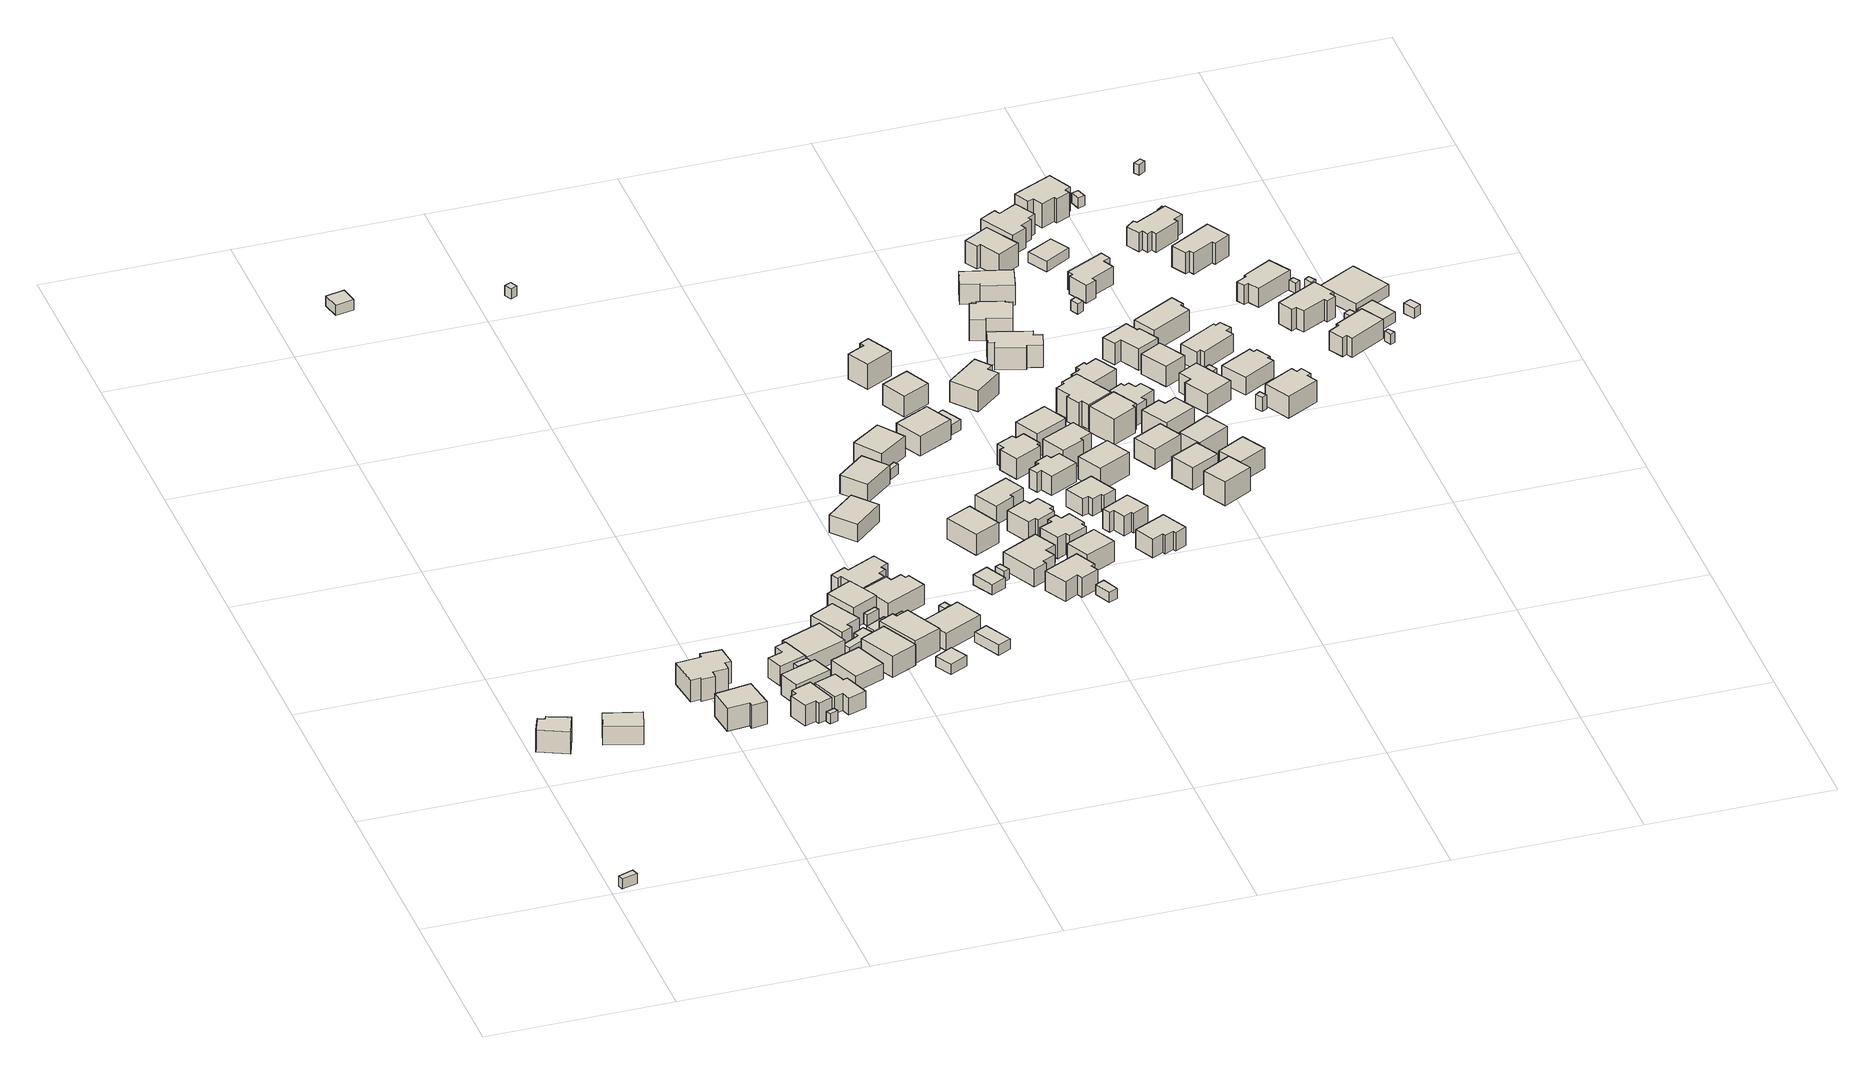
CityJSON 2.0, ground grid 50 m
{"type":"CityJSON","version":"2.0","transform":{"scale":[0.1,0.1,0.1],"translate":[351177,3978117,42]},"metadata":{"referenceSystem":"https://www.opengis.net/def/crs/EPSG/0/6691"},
"CityObjects":{
"building1":{"type":"Building","attributes":{"measuredHeight":3},"geometry":[{"type":"Solid","lod":"1","boundaries":[[[[0,1,2,3]],[[2,4,5,3]],[[1,6,4,2]],[[0,7,6,1]],[[3,5,7,0]],[[4,6,7,5]]]]}]},
"building2":{"type":"Building","attributes":{"measuredHeight":7.4},"geometry":[{"type":"Solid","lod":"1","boundaries":[[[[8,9,10,11,12,13]],[[12,14,15,13]],[[11,16,14,12]],[[10,17,16,11]],[[9,18,17,10]],[[8,19,18,9]],[[13,15,19,8]],[[14,16,17,18,19,15]]]]}]},
"building3":{"type":"Building","attributes":{"measuredHeight":6.4},"geometry":[{"type":"Solid","lod":"1","boundaries":[[[[20,21,22,23]],[[22,24,25,23]],[[21,26,24,22]],[[20,27,26,21]],[[23,25,27,20]],[[24,26,27,25]]]]}]},
"building4":{"type":"Building","attributes":{"measuredHeight":8.2},"geometry":[{"type":"Solid","lod":"1","boundaries":[[[[28,29,30,31,32,33]],[[32,34,35,33]],[[31,36,34,32]],[[30,37,36,31]],[[29,38,37,30]],[[28,39,38,29]],[[33,35,39,28]],[[34,36,37,38,39,35]]]]}]},
"building5":{"type":"Building","attributes":{"measuredHeight":8.1},"geometry":[{"type":"Solid","lod":"1","boundaries":[[[[40,41,42,43,44,45,46,47,48,49,50,51]],[[50,52,53,51]],[[49,54,52,50]],[[48,55,54,49]],[[47,56,55,48]],[[46,57,56,47]],[[45,58,57,46]],[[44,59,58,45]],[[43,60,59,44]],[[42,61,60,43]],[[41,62,61,42]],[[40,63,62,41]],[[51,53,63,40]],[[52,54,55,56,57,58,59,60,61,62,63,53]]]]}]},
"building6":{"type":"Building","attributes":{"measuredHeight":6.5},"geometry":[{"type":"Solid","lod":"1","boundaries":[[[[64,65,66,67,68,69,70,71]],[[70,72,73,71]],[[69,74,72,70]],[[68,75,74,69]],[[67,76,75,68]],[[66,77,76,67]],[[65,78,77,66]],[[64,79,78,65]],[[71,73,79,64]],[[72,74,75,76,77,78,79,73]]]]}]},
"building7":{"type":"Building","attributes":{"measuredHeight":3},"geometry":[{"type":"Solid","lod":"1","boundaries":[[[[80,81,82,83]],[[82,84,85,83]],[[81,86,84,82]],[[80,87,86,81]],[[83,85,87,80]],[[84,86,87,85]]]]}]},
"building8":{"type":"Building","attributes":{"measuredHeight":6.9},"geometry":[{"type":"Solid","lod":"1","boundaries":[[[[88,89,90,91]],[[90,92,93,91]],[[89,94,92,90]],[[88,95,94,89]],[[91,93,95,88]],[[92,94,95,93]]]]}]},
"building9":{"type":"Building","attributes":{"measuredHeight":5.8},"geometry":[{"type":"Solid","lod":"1","boundaries":[[[[96,97,98,99,100,101]],[[100,102,103,101]],[[99,104,102,100]],[[98,105,104,99]],[[97,106,105,98]],[[96,107,106,97]],[[101,103,107,96]],[[102,104,105,106,107,103]]]]}]},
"building10":{"type":"Building","attributes":{"measuredHeight":5.6},"geometry":[{"type":"Solid","lod":"1","boundaries":[[[[108,109,110,111]],[[110,112,113,111]],[[109,114,112,110]],[[108,115,114,109]],[[111,113,115,108]],[[112,114,115,113]]]]}]},
"building11":{"type":"Building","attributes":{"measuredHeight":6.9},"geometry":[{"type":"Solid","lod":"1","boundaries":[[[[116,117,118,119,120,121,122,123]],[[122,124,125,123]],[[121,126,124,122]],[[120,127,126,121]],[[119,128,127,120]],[[118,129,128,119]],[[117,130,129,118]],[[116,131,130,117]],[[123,125,131,116]],[[124,126,127,128,129,130,131,125]]]]}]},
"building12":{"type":"Building","attributes":{"measuredHeight":3},"geometry":[{"type":"Solid","lod":"1","boundaries":[[[[132,133,134,135]],[[134,136,137,135]],[[133,138,136,134]],[[132,139,138,133]],[[135,137,139,132]],[[136,138,139,137]]]]}]},
"building13":{"type":"Building","attributes":{"measuredHeight":7.3},"geometry":[{"type":"Solid","lod":"1","boundaries":[[[[140,141,142,143]],[[142,144,145,143]],[[141,146,144,142]],[[140,147,146,141]],[[143,145,147,140]],[[144,146,147,145]]]]}]},
"building14":{"type":"Building","attributes":{"measuredHeight":5.9},"geometry":[{"type":"Solid","lod":"1","boundaries":[[[[148,149,150,151]],[[150,152,153,151]],[[149,154,152,150]],[[148,155,154,149]],[[151,153,155,148]],[[152,154,155,153]]]]}]},
"building15":{"type":"Building","attributes":{"measuredHeight":7.4},"geometry":[{"type":"Solid","lod":"1","boundaries":[[[[156,157,158,159,160,161]],[[160,162,163,161]],[[159,164,162,160]],[[158,165,164,159]],[[157,166,165,158]],[[156,167,166,157]],[[161,163,167,156]],[[162,164,165,166,167,163]]]]}]},
"building16":{"type":"Building","attributes":{"measuredHeight":2.5},"geometry":[{"type":"Solid","lod":"1","boundaries":[[[[168,169,170,171,172,173]],[[172,174,175,173]],[[171,176,174,172]],[[170,177,176,171]],[[169,178,177,170]],[[168,179,178,169]],[[173,175,179,168]],[[174,176,177,178,179,175]]]]}]},
"building17":{"type":"Building","attributes":{"measuredHeight":7.5},"geometry":[{"type":"Solid","lod":"1","boundaries":[[[[180,181,182,183]],[[182,184,185,183]],[[181,186,184,182]],[[180,187,186,181]],[[183,185,187,180]],[[184,186,187,185]]]]}]},
"building18":{"type":"Building","attributes":{"measuredHeight":8},"geometry":[{"type":"Solid","lod":"1","boundaries":[[[[188,189,190,191]],[[190,192,193,191]],[[189,194,192,190]],[[188,195,194,189]],[[191,193,195,188]],[[192,194,195,193]]]]}]},
"building19":{"type":"Building","attributes":{"measuredHeight":3},"geometry":[{"type":"Solid","lod":"1","boundaries":[[[[196,197,198,199]],[[198,200,201,199]],[[197,202,200,198]],[[196,203,202,197]],[[199,201,203,196]],[[200,202,203,201]]]]}]},
"building20":{"type":"Building","attributes":{"measuredHeight":3.2},"geometry":[{"type":"Solid","lod":"1","boundaries":[[[[204,205,206,207]],[[206,208,209,207]],[[205,210,208,206]],[[204,211,210,205]],[[207,209,211,204]],[[208,210,211,209]]]]}]},
"building21":{"type":"Building","attributes":{"measuredHeight":7.8},"geometry":[{"type":"Solid","lod":"1","boundaries":[[[[212,213,214,215,216,217]],[[216,218,219,217]],[[215,220,218,216]],[[214,221,220,215]],[[213,222,221,214]],[[212,223,222,213]],[[217,219,223,212]],[[218,220,221,222,223,219]]]]}]},
"building22":{"type":"Building","attributes":{"measuredHeight":3},"geometry":[{"type":"Solid","lod":"1","boundaries":[[[[224,225,226,227]],[[226,228,229,227]],[[225,230,228,226]],[[224,231,230,225]],[[227,229,231,224]],[[228,230,231,229]]]]}]},
"building23":{"type":"Building","attributes":{"measuredHeight":3},"geometry":[{"type":"Solid","lod":"1","boundaries":[[[[232,233,234,235]],[[234,236,237,235]],[[233,238,236,234]],[[232,239,238,233]],[[235,237,239,232]],[[236,238,239,237]]]]}]},
"building24":{"type":"Building","attributes":{"measuredHeight":3},"geometry":[{"type":"Solid","lod":"1","boundaries":[[[[240,241,242,243]],[[242,244,245,243]],[[241,246,244,242]],[[240,247,246,241]],[[243,245,247,240]],[[244,246,247,245]]]]}]},
"building25":{"type":"Building","attributes":{"measuredHeight":7.4},"geometry":[{"type":"Solid","lod":"1","boundaries":[[[[248,249,250,251,252,253,254,255,256,257,258,259]],[[258,260,261,259]],[[257,262,260,258]],[[256,263,262,257]],[[255,264,263,256]],[[254,265,264,255]],[[253,266,265,254]],[[252,267,266,253]],[[251,268,267,252]],[[250,269,268,251]],[[249,270,269,250]],[[248,271,270,249]],[[259,261,271,248]],[[260,262,263,264,265,266,267,268,269,270,271,261]]]]}]},
"building26":{"type":"Building","attributes":{"measuredHeight":8},"geometry":[{"type":"Solid","lod":"1","boundaries":[[[[272,273,274,275,276,277,278,279]],[[278,280,281,279]],[[277,282,280,278]],[[276,283,282,277]],[[275,284,283,276]],[[274,285,284,275]],[[273,286,285,274]],[[272,287,286,273]],[[279,281,287,272]],[[280,282,283,284,285,286,287,281]]]]}]},
"building27":{"type":"Building","attributes":{"measuredHeight":3},"geometry":[{"type":"Solid","lod":"1","boundaries":[[[[288,289,290,291]],[[290,292,293,291]],[[289,294,292,290]],[[288,295,294,289]],[[291,293,295,288]],[[292,294,295,293]]]]}]},
"building28":{"type":"Building","attributes":{"measuredHeight":7.4},"geometry":[{"type":"Solid","lod":"1","boundaries":[[[[296,297,298,299]],[[298,300,301,299]],[[297,302,300,298]],[[296,303,302,297]],[[299,301,303,296]],[[300,302,303,301]]]]}]},
"building29":{"type":"Building","attributes":{"measuredHeight":3},"geometry":[{"type":"Solid","lod":"1","boundaries":[[[[304,305,306,307]],[[306,308,309,307]],[[305,310,308,306]],[[304,311,310,305]],[[307,309,311,304]],[[308,310,311,309]]]]}]},
"building30":{"type":"Building","attributes":{"measuredHeight":3},"geometry":[{"type":"Solid","lod":"1","boundaries":[[[[312,313,314,315]],[[314,316,317,315]],[[313,318,316,314]],[[312,319,318,313]],[[315,317,319,312]],[[316,318,319,317]]]]}]},
"building31":{"type":"Building","attributes":{"measuredHeight":6.9},"geometry":[{"type":"Solid","lod":"1","boundaries":[[[[320,321,322,323]],[[322,324,325,323]],[[321,326,324,322]],[[320,327,326,321]],[[323,325,327,320]],[[324,326,327,325]]]]}]},
"building32":{"type":"Building","attributes":{"measuredHeight":7.2},"geometry":[{"type":"Solid","lod":"1","boundaries":[[[[328,329,330,331]],[[330,332,333,331]],[[329,334,332,330]],[[328,335,334,329]],[[331,333,335,328]],[[332,334,335,333]]]]}]},
"building33":{"type":"Building","attributes":{"measuredHeight":3},"geometry":[{"type":"Solid","lod":"1","boundaries":[[[[336,337,338,339]],[[338,340,341,339]],[[337,342,340,338]],[[336,343,342,337]],[[339,341,343,336]],[[340,342,343,341]]]]}]},
"building34":{"type":"Building","attributes":{"measuredHeight":3},"geometry":[{"type":"Solid","lod":"1","boundaries":[[[[344,345,346,347]],[[346,348,349,347]],[[345,350,348,346]],[[344,351,350,345]],[[347,349,351,344]],[[348,350,351,349]]]]}]},
"building35":{"type":"Building","attributes":{"measuredHeight":3},"geometry":[{"type":"Solid","lod":"1","boundaries":[[[[352,353,354,355,356,357]],[[356,358,359,357]],[[355,360,358,356]],[[354,361,360,355]],[[353,362,361,354]],[[352,363,362,353]],[[357,359,363,352]],[[358,360,361,362,363,359]]]]}]},
"building36":{"type":"Building","attributes":{"measuredHeight":7.4},"geometry":[{"type":"Solid","lod":"1","boundaries":[[[[364,365,366,367]],[[366,368,369,367]],[[365,370,368,366]],[[364,371,370,365]],[[367,369,371,364]],[[368,370,371,369]]]]}]},
"building37":{"type":"Building","attributes":{"measuredHeight":7.8},"geometry":[{"type":"Solid","lod":"1","boundaries":[[[[372,373,374,375]],[[374,376,377,375]],[[373,378,376,374]],[[372,379,378,373]],[[375,377,379,372]],[[376,378,379,377]]]]}]},
"building38":{"type":"Building","attributes":{"measuredHeight":7.4},"geometry":[{"type":"Solid","lod":"1","boundaries":[[[[380,381,382,383,384,385,386,387]],[[386,388,389,387]],[[385,390,388,386]],[[384,391,390,385]],[[383,392,391,384]],[[382,393,392,383]],[[381,394,393,382]],[[380,395,394,381]],[[387,389,395,380]],[[388,390,391,392,393,394,395,389]]]]}]},
"building39":{"type":"Building","attributes":{"measuredHeight":7.3},"geometry":[{"type":"Solid","lod":"1","boundaries":[[[[396,397,398,399,400,401,402,403]],[[402,404,405,403]],[[401,406,404,402]],[[400,407,406,401]],[[399,408,407,400]],[[398,409,408,399]],[[397,410,409,398]],[[396,411,410,397]],[[403,405,411,396]],[[404,406,407,408,409,410,411,405]]]]}]},
"building40":{"type":"Building","attributes":{"measuredHeight":3},"geometry":[{"type":"Solid","lod":"1","boundaries":[[[[412,413,414,415]],[[414,416,417,415]],[[413,418,416,414]],[[412,419,418,413]],[[415,417,419,412]],[[416,418,419,417]]]]}]},
"building41":{"type":"Building","attributes":{"measuredHeight":7.5},"geometry":[{"type":"Solid","lod":"1","boundaries":[[[[420,421,422,423,424,425]],[[424,426,427,425]],[[423,428,426,424]],[[422,429,428,423]],[[421,430,429,422]],[[420,431,430,421]],[[425,427,431,420]],[[426,428,429,430,431,427]]]]}]},
"building42":{"type":"Building","attributes":{"measuredHeight":7.3},"geometry":[{"type":"Solid","lod":"1","boundaries":[[[[432,433,434,435,436,437,438,439,440,441]],[[440,442,443,441]],[[439,444,442,440]],[[438,445,444,439]],[[437,446,445,438]],[[436,447,446,437]],[[435,448,447,436]],[[434,449,448,435]],[[433,450,449,434]],[[432,451,450,433]],[[441,443,451,432]],[[442,444,445,446,447,448,449,450,451,443]]]]}]},
"building43":{"type":"Building","attributes":{"measuredHeight":7.3},"geometry":[{"type":"Solid","lod":"1","boundaries":[[[[452,453,454,455]],[[454,456,457,455]],[[453,458,456,454]],[[452,459,458,453]],[[455,457,459,452]],[[456,458,459,457]]]]}]},
"building44":{"type":"Building","attributes":{"measuredHeight":7.4},"geometry":[{"type":"Solid","lod":"1","boundaries":[[[[460,461,462,463,464,465,466,467,468,469,470,471]],[[470,472,473,471]],[[469,474,472,470]],[[468,475,474,469]],[[467,476,475,468]],[[466,477,476,467]],[[465,478,477,466]],[[464,479,478,465]],[[463,480,479,464]],[[462,481,480,463]],[[461,482,481,462]],[[460,483,482,461]],[[471,473,483,460]],[[472,474,475,476,477,478,479,480,481,482,483,473]]]]}]},
"building45":{"type":"Building","attributes":{"measuredHeight":7.6},"geometry":[{"type":"Solid","lod":"1","boundaries":[[[[484,485,486,487]],[[486,488,489,487]],[[485,490,488,486]],[[484,491,490,485]],[[487,489,491,484]],[[488,490,491,489]]]]}]},
"building46":{"type":"Building","attributes":{"measuredHeight":8.7},"geometry":[{"type":"Solid","lod":"1","boundaries":[[[[492,493,494,495]],[[494,496,497,495]],[[493,498,496,494]],[[492,499,498,493]],[[495,497,499,492]],[[496,498,499,497]]]]}]},
"building47":{"type":"Building","attributes":{"measuredHeight":8.9},"geometry":[{"type":"Solid","lod":"1","boundaries":[[[[500,501,502,503,504,505]],[[504,506,507,505]],[[503,508,506,504]],[[502,509,508,503]],[[501,510,509,502]],[[500,511,510,501]],[[505,507,511,500]],[[506,508,509,510,511,507]]]]}]},
"building48":{"type":"Building","attributes":{"measuredHeight":3},"geometry":[{"type":"Solid","lod":"1","boundaries":[[[[512,513,514,515]],[[514,516,517,515]],[[513,518,516,514]],[[512,519,518,513]],[[515,517,519,512]],[[516,518,519,517]]]]}]},
"building49":{"type":"Building","attributes":{"measuredHeight":7.7},"geometry":[{"type":"Solid","lod":"1","boundaries":[[[[520,521,522,523,524,525,526,527,528,529]],[[528,530,531,529]],[[527,532,530,528]],[[526,533,532,527]],[[525,534,533,526]],[[524,535,534,525]],[[523,536,535,524]],[[522,537,536,523]],[[521,538,537,522]],[[520,539,538,521]],[[529,531,539,520]],[[530,532,533,534,535,536,537,538,539,531]]]]}]},
"building50":{"type":"Building","attributes":{"measuredHeight":7.3},"geometry":[{"type":"Solid","lod":"1","boundaries":[[[[540,541,542,543,544,545,546,547,548,549]],[[548,550,551,549]],[[547,552,550,548]],[[546,553,552,547]],[[545,554,553,546]],[[544,555,554,545]],[[543,556,555,544]],[[542,557,556,543]],[[541,558,557,542]],[[540,559,558,541]],[[549,551,559,540]],[[550,552,553,554,555,556,557,558,559,551]]]]}]},
"building51":{"type":"Building","attributes":{"measuredHeight":6.8},"geometry":[{"type":"Solid","lod":"1","boundaries":[[[[560,561,562,563,564,565,566,567]],[[566,568,569,567]],[[565,570,568,566]],[[564,571,570,565]],[[563,572,571,564]],[[562,573,572,563]],[[561,574,573,562]],[[560,575,574,561]],[[567,569,575,560]],[[568,570,571,572,573,574,575,569]]]]}]},
"building52":{"type":"Building","attributes":{"measuredHeight":5.8},"geometry":[{"type":"Solid","lod":"1","boundaries":[[[[576,577,578,579,580,581,582,583]],[[582,584,585,583]],[[581,586,584,582]],[[580,587,586,581]],[[579,588,587,580]],[[578,589,588,579]],[[577,590,589,578]],[[576,591,590,577]],[[583,585,591,576]],[[584,586,587,588,589,590,591,585]]]]}]},
"building53":{"type":"Building","attributes":{"measuredHeight":7.8},"geometry":[{"type":"Solid","lod":"1","boundaries":[[[[592,593,594,595,596,597,598,599]],[[598,600,601,599]],[[597,602,600,598]],[[596,603,602,597]],[[595,604,603,596]],[[594,605,604,595]],[[593,606,605,594]],[[592,607,606,593]],[[599,601,607,592]],[[600,602,603,604,605,606,607,601]]]]}]},
"building54":{"type":"Building","attributes":{"measuredHeight":7.8},"geometry":[{"type":"Solid","lod":"1","boundaries":[[[[608,609,610,611,612,613]],[[612,614,615,613]],[[611,616,614,612]],[[610,617,616,611]],[[609,618,617,610]],[[608,619,618,609]],[[613,615,619,608]],[[614,616,617,618,619,615]]]]}]},
"building55":{"type":"Building","attributes":{"measuredHeight":7.9},"geometry":[{"type":"Solid","lod":"1","boundaries":[[[[620,621,622,623]],[[622,624,625,623]],[[621,626,624,622]],[[620,627,626,621]],[[623,625,627,620]],[[624,626,627,625]]]]}]},
"building56":{"type":"Building","attributes":{"measuredHeight":7.5},"geometry":[{"type":"Solid","lod":"1","boundaries":[[[[628,629,630,631,632,633]],[[632,634,635,633]],[[631,636,634,632]],[[630,637,636,631]],[[629,638,637,630]],[[628,639,638,629]],[[633,635,639,628]],[[634,636,637,638,639,635]]]]}]},
"building57":{"type":"Building","attributes":{"measuredHeight":7.5},"geometry":[{"type":"Solid","lod":"1","boundaries":[[[[640,641,642,643]],[[642,644,645,643]],[[641,646,644,642]],[[640,647,646,641]],[[643,645,647,640]],[[644,646,647,645]]]]}]},
"building58":{"type":"Building","attributes":{"measuredHeight":7.5},"geometry":[{"type":"Solid","lod":"1","boundaries":[[[[648,649,650,651,652,653,654,655,656,657]],[[656,658,659,657]],[[655,660,658,656]],[[654,661,660,655]],[[653,662,661,654]],[[652,663,662,653]],[[651,664,663,652]],[[650,665,664,651]],[[649,666,665,650]],[[648,667,666,649]],[[657,659,667,648]],[[658,660,661,662,663,664,665,666,667,659]]]]}]},
"building59":{"type":"Building","attributes":{"measuredHeight":7.9},"geometry":[{"type":"Solid","lod":"1","boundaries":[[[[668,669,670,671,672,673,674,675,676,677]],[[676,678,679,677]],[[675,680,678,676]],[[674,681,680,675]],[[673,682,681,674]],[[672,683,682,673]],[[671,684,683,672]],[[670,685,684,671]],[[669,686,685,670]],[[668,687,686,669]],[[677,679,687,668]],[[678,680,681,682,683,684,685,686,687,679]]]]}]},
"building60":{"type":"Building","attributes":{"measuredHeight":8.2},"geometry":[{"type":"Solid","lod":"1","boundaries":[[[[688,689,690,691,692,693]],[[692,694,695,693]],[[691,696,694,692]],[[690,697,696,691]],[[689,698,697,690]],[[688,699,698,689]],[[693,695,699,688]],[[694,696,697,698,699,695]]]]}]},
"building61":{"type":"Building","attributes":{"measuredHeight":8.1},"geometry":[{"type":"Solid","lod":"1","boundaries":[[[[700,701,702,703,704,705,706,707,708,709]],[[708,710,711,709]],[[707,712,710,708]],[[706,713,712,707]],[[705,714,713,706]],[[704,715,714,705]],[[703,716,715,704]],[[702,717,716,703]],[[701,718,717,702]],[[700,719,718,701]],[[709,711,719,700]],[[710,712,713,714,715,716,717,718,719,711]]]]}]},
"building62":{"type":"Building","attributes":{"measuredHeight":3},"geometry":[{"type":"Solid","lod":"1","boundaries":[[[[720,721,722,723]],[[722,724,725,723]],[[721,726,724,722]],[[720,727,726,721]],[[723,725,727,720]],[[724,726,727,725]]]]}]},
"building63":{"type":"Building","attributes":{"measuredHeight":5.8},"geometry":[{"type":"Solid","lod":"1","boundaries":[[[[728,729,730,731]],[[730,732,733,731]],[[729,734,732,730]],[[728,735,734,729]],[[731,733,735,728]],[[732,734,735,733]]]]}]},
"building64":{"type":"Building","attributes":{"measuredHeight":7.7},"geometry":[{"type":"Solid","lod":"1","boundaries":[[[[736,737,738,739]],[[738,740,741,739]],[[737,742,740,738]],[[736,743,742,737]],[[739,741,743,736]],[[740,742,743,741]]]]}]},
"building65":{"type":"Building","attributes":{"measuredHeight":7.4},"geometry":[{"type":"Solid","lod":"1","boundaries":[[[[744,745,746,747,748,749,750,751]],[[750,752,753,751]],[[749,754,752,750]],[[748,755,754,749]],[[747,756,755,748]],[[746,757,756,747]],[[745,758,757,746]],[[744,759,758,745]],[[751,753,759,744]],[[752,754,755,756,757,758,759,753]]]]}]},
"building66":{"type":"Building","attributes":{"measuredHeight":7.8},"geometry":[{"type":"Solid","lod":"1","boundaries":[[[[760,761,762,763]],[[762,764,765,763]],[[761,766,764,762]],[[760,767,766,761]],[[763,765,767,760]],[[764,766,767,765]]]]}]},
"building67":{"type":"Building","attributes":{"measuredHeight":7.5},"geometry":[{"type":"Solid","lod":"1","boundaries":[[[[768,769,770,771,772,773,774,775,776,777]],[[776,778,779,777]],[[775,780,778,776]],[[774,781,780,775]],[[773,782,781,774]],[[772,783,782,773]],[[771,784,783,772]],[[770,785,784,771]],[[769,786,785,770]],[[768,787,786,769]],[[777,779,787,768]],[[778,780,781,782,783,784,785,786,787,779]]]]}]},
"building68":{"type":"Building","attributes":{"measuredHeight":8},"geometry":[{"type":"Solid","lod":"1","boundaries":[[[[788,789,790,791,792,793]],[[792,794,795,793]],[[791,796,794,792]],[[790,797,796,791]],[[789,798,797,790]],[[788,799,798,789]],[[793,795,799,788]],[[794,796,797,798,799,795]]]]}]},
"building69":{"type":"Building","attributes":{"measuredHeight":7.5},"geometry":[{"type":"Solid","lod":"1","boundaries":[[[[800,801,802,803,804,805]],[[804,806,807,805]],[[803,808,806,804]],[[802,809,808,803]],[[801,810,809,802]],[[800,811,810,801]],[[805,807,811,800]],[[806,808,809,810,811,807]]]]}]},
"building70":{"type":"Building","attributes":{"measuredHeight":8.5},"geometry":[{"type":"Solid","lod":"1","boundaries":[[[[812,813,814,815]],[[814,816,817,815]],[[813,818,816,814]],[[812,819,818,813]],[[815,817,819,812]],[[816,818,819,817]]]]}]},
"building71":{"type":"Building","attributes":{"measuredHeight":7.6},"geometry":[{"type":"Solid","lod":"1","boundaries":[[[[820,821,822,823]],[[822,824,825,823]],[[821,826,824,822]],[[820,827,826,821]],[[823,825,827,820]],[[824,826,827,825]]]]}]},
"building72":{"type":"Building","attributes":{"measuredHeight":8.4},"geometry":[{"type":"Solid","lod":"1","boundaries":[[[[828,829,830,831,832,833]],[[832,834,835,833]],[[831,836,834,832]],[[830,837,836,831]],[[829,838,837,830]],[[828,839,838,829]],[[833,835,839,828]],[[834,836,837,838,839,835]]]]}]},
"building73":{"type":"Building","attributes":{"measuredHeight":7.3},"geometry":[{"type":"Solid","lod":"1","boundaries":[[[[840,841,842,843,844,845,846,847]],[[846,848,849,847]],[[845,850,848,846]],[[844,851,850,845]],[[843,852,851,844]],[[842,853,852,843]],[[841,854,853,842]],[[840,855,854,841]],[[847,849,855,840]],[[848,850,851,852,853,854,855,849]]]]}]},
"building74":{"type":"Building","attributes":{"measuredHeight":3},"geometry":[{"type":"Solid","lod":"1","boundaries":[[[[856,857,858,859]],[[858,860,861,859]],[[857,862,860,858]],[[856,863,862,857]],[[859,861,863,856]],[[860,862,863,861]]]]}]},
"building75":{"type":"Building","attributes":{"measuredHeight":7.7},"geometry":[{"type":"Solid","lod":"1","boundaries":[[[[864,865,866,867]],[[866,868,869,867]],[[865,870,868,866]],[[864,871,870,865]],[[867,869,871,864]],[[868,870,871,869]]]]}]},
"building76":{"type":"Building","attributes":{"measuredHeight":8.5},"geometry":[{"type":"Solid","lod":"1","boundaries":[[[[872,873,874,875,876,877]],[[876,878,879,877]],[[875,880,878,876]],[[874,881,880,875]],[[873,882,881,874]],[[872,883,882,873]],[[877,879,883,872]],[[878,880,881,882,883,879]]]]}]},
"building77":{"type":"Building","attributes":{"measuredHeight":8.6},"geometry":[{"type":"Solid","lod":"1","boundaries":[[[[884,885,886,887,888,889,890,891,892,893]],[[892,894,895,893]],[[891,896,894,892]],[[890,897,896,891]],[[889,898,897,890]],[[888,899,898,889]],[[887,900,899,888]],[[886,901,900,887]],[[885,902,901,886]],[[884,903,902,885]],[[893,895,903,884]],[[894,896,897,898,899,900,901,902,903,895]]]]}]},
"building78":{"type":"Building","attributes":{"measuredHeight":3},"geometry":[{"type":"Solid","lod":"1","boundaries":[[[[904,905,906,907]],[[906,908,909,907]],[[905,910,908,906]],[[904,911,910,905]],[[907,909,911,904]],[[908,910,911,909]]]]}]},
"building79":{"type":"Building","attributes":{"measuredHeight":7.2},"geometry":[{"type":"Solid","lod":"1","boundaries":[[[[912,913,914,915,916,917,918,919,920,921]],[[920,922,923,921]],[[919,924,922,920]],[[918,925,924,919]],[[917,926,925,918]],[[916,927,926,917]],[[915,928,927,916]],[[914,929,928,915]],[[913,930,929,914]],[[912,931,930,913]],[[921,923,931,912]],[[922,924,925,926,927,928,929,930,931,923]]]]}]},
"building80":{"type":"Building","attributes":{"measuredHeight":3},"geometry":[{"type":"Solid","lod":"1","boundaries":[[[[932,933,934,935]],[[934,936,937,935]],[[933,938,936,934]],[[932,939,938,933]],[[935,937,939,932]],[[936,938,939,937]]]]}]},
"building81":{"type":"Building","attributes":{"measuredHeight":7.6},"geometry":[{"type":"Solid","lod":"1","boundaries":[[[[940,941,942,943,944,945]],[[944,946,947,945]],[[943,948,946,944]],[[942,949,948,943]],[[941,950,949,942]],[[940,951,950,941]],[[945,947,951,940]],[[946,948,949,950,951,947]]]]}]},
"building82":{"type":"Building","attributes":{"measuredHeight":4.1},"geometry":[{"type":"Solid","lod":"1","boundaries":[[[[952,953,954,955]],[[954,956,957,955]],[[953,958,956,954]],[[952,959,958,953]],[[955,957,959,952]],[[956,958,959,957]]]]}]},
"building83":{"type":"Building","attributes":{"measuredHeight":7.3},"geometry":[{"type":"Solid","lod":"1","boundaries":[[[[960,961,962,963,964,965,966,967,968,969]],[[968,970,971,969]],[[967,972,970,968]],[[966,973,972,967]],[[965,974,973,966]],[[964,975,974,965]],[[963,976,975,964]],[[962,977,976,963]],[[961,978,977,962]],[[960,979,978,961]],[[969,971,979,960]],[[970,972,973,974,975,976,977,978,979,971]]]]}]},
"building84":{"type":"Building","attributes":{"measuredHeight":7.3},"geometry":[{"type":"Solid","lod":"1","boundaries":[[[[980,981,982,983,984,985,986,987]],[[986,988,989,987]],[[985,990,988,986]],[[984,991,990,985]],[[983,992,991,984]],[[982,993,992,983]],[[981,994,993,982]],[[980,995,994,981]],[[987,989,995,980]],[[988,990,991,992,993,994,995,989]]]]}]},
"building85":{"type":"Building","attributes":{"measuredHeight":8.2},"geometry":[{"type":"Solid","lod":"1","boundaries":[[[[996,997,998,999,1000,1001,1002,1003,1004,1005]],[[1004,1006,1007,1005]],[[1003,1008,1006,1004]],[[1002,1009,1008,1003]],[[1001,1010,1009,1002]],[[1000,1011,1010,1001]],[[999,1012,1011,1000]],[[998,1013,1012,999]],[[997,1014,1013,998]],[[996,1015,1014,997]],[[1005,1007,1015,996]],[[1006,1008,1009,1010,1011,1012,1013,1014,1015,1007]]]]}]},
"building86":{"type":"Building","attributes":{"measuredHeight":7.5},"geometry":[{"type":"Solid","lod":"1","boundaries":[[[[1016,1017,1018,1019,1020,1021,1022,1023]],[[1022,1024,1025,1023]],[[1021,1026,1024,1022]],[[1020,1027,1026,1021]],[[1019,1028,1027,1020]],[[1018,1029,1028,1019]],[[1017,1030,1029,1018]],[[1016,1031,1030,1017]],[[1023,1025,1031,1016]],[[1024,1026,1027,1028,1029,1030,1031,1025]]]]}]},
"building87":{"type":"Building","attributes":{"measuredHeight":3},"geometry":[{"type":"Solid","lod":"1","boundaries":[[[[1032,1033,1034,1035]],[[1034,1036,1037,1035]],[[1033,1038,1036,1034]],[[1032,1039,1038,1033]],[[1035,1037,1039,1032]],[[1036,1038,1039,1037]]]]}]},
"building88":{"type":"Building","attributes":{"measuredHeight":7.5},"geometry":[{"type":"Solid","lod":"1","boundaries":[[[[1040,1041,1042,1043,1044,1045,1046,1047,1048,1049,1050,1051]],[[1050,1052,1053,1051]],[[1049,1054,1052,1050]],[[1048,1055,1054,1049]],[[1047,1056,1055,1048]],[[1046,1057,1056,1047]],[[1045,1058,1057,1046]],[[1044,1059,1058,1045]],[[1043,1060,1059,1044]],[[1042,1061,1060,1043]],[[1041,1062,1061,1042]],[[1040,1063,1062,1041]],[[1051,1053,1063,1040]],[[1052,1054,1055,1056,1057,1058,1059,1060,1061,1062,1063,1053]]]]}]},
"building89":{"type":"Building","attributes":{"measuredHeight":7.5},"geometry":[{"type":"Solid","lod":"1","boundaries":[[[[1064,1065,1066,1067,1068,1069,1070,1071]],[[1070,1072,1073,1071]],[[1069,1074,1072,1070]],[[1068,1075,1074,1069]],[[1067,1076,1075,1068]],[[1066,1077,1076,1067]],[[1065,1078,1077,1066]],[[1064,1079,1078,1065]],[[1071,1073,1079,1064]],[[1072,1074,1075,1076,1077,1078,1079,1073]]]]}]},
"building90":{"type":"Building","attributes":{"measuredHeight":3},"geometry":[{"type":"Solid","lod":"1","boundaries":[[[[1080,1081,1082,1083]],[[1082,1084,1085,1083]],[[1081,1086,1084,1082]],[[1080,1087,1086,1081]],[[1083,1085,1087,1080]],[[1084,1086,1087,1085]]]]}]},
"building91":{"type":"Building","attributes":{"measuredHeight":7.6},"geometry":[{"type":"Solid","lod":"1","boundaries":[[[[1088,1089,1090,1091,1092,1093,1094,1095]],[[1094,1096,1097,1095]],[[1093,1098,1096,1094]],[[1092,1099,1098,1093]],[[1091,1100,1099,1092]],[[1090,1101,1100,1091]],[[1089,1102,1101,1090]],[[1088,1103,1102,1089]],[[1095,1097,1103,1088]],[[1096,1098,1099,1100,1101,1102,1103,1097]]]]}]},
"building92":{"type":"Building","attributes":{"measuredHeight":8.1},"geometry":[{"type":"Solid","lod":"1","boundaries":[[[[1104,1105,1106,1107,1108,1109,1110,1111,1112,1113]],[[1112,1114,1115,1113]],[[1111,1116,1114,1112]],[[1110,1117,1116,1111]],[[1109,1118,1117,1110]],[[1108,1119,1118,1109]],[[1107,1120,1119,1108]],[[1106,1121,1120,1107]],[[1105,1122,1121,1106]],[[1104,1123,1122,1105]],[[1113,1115,1123,1104]],[[1114,1116,1117,1118,1119,1120,1121,1122,1123,1115]]]]}]},
"building93":{"type":"Building","attributes":{"measuredHeight":3},"geometry":[{"type":"Solid","lod":"1","boundaries":[[[[1124,1125,1126,1127]],[[1126,1128,1129,1127]],[[1125,1130,1128,1126]],[[1124,1131,1130,1125]],[[1127,1129,1131,1124]],[[1128,1130,1131,1129]]]]}]},
"building94":{"type":"Building","attributes":{"measuredHeight":7.4},"geometry":[{"type":"Solid","lod":"1","boundaries":[[[[1132,1133,1134,1135,1136,1137,1138,1139]],[[1138,1140,1141,1139]],[[1137,1142,1140,1138]],[[1136,1143,1142,1137]],[[1135,1144,1143,1136]],[[1134,1145,1144,1135]],[[1133,1146,1145,1134]],[[1132,1147,1146,1133]],[[1139,1141,1147,1132]],[[1140,1142,1143,1144,1145,1146,1147,1141]]]]}]},
"building95":{"type":"Building","attributes":{"measuredHeight":3},"geometry":[{"type":"Solid","lod":"1","boundaries":[[[[1148,1149,1150,1151]],[[1150,1152,1153,1151]],[[1149,1154,1152,1150]],[[1148,1155,1154,1149]],[[1151,1153,1155,1148]],[[1152,1154,1155,1153]]]]}]},
"building96":{"type":"Building","attributes":{"measuredHeight":3},"geometry":[{"type":"Solid","lod":"1","boundaries":[[[[1156,1157,1158,1159]],[[1158,1160,1161,1159]],[[1157,1162,1160,1158]],[[1156,1163,1162,1157]],[[1159,1161,1163,1156]],[[1160,1162,1163,1161]]]]}]},
"building97":{"type":"Building","attributes":{"measuredHeight":3},"geometry":[{"type":"Solid","lod":"1","boundaries":[[[[1164,1165,1166,1167]],[[1166,1168,1169,1167]],[[1165,1170,1168,1166]],[[1164,1171,1170,1165]],[[1167,1169,1171,1164]],[[1168,1170,1171,1169]]]]}]},
"building98":{"type":"Building","attributes":{"measuredHeight":3},"geometry":[{"type":"Solid","lod":"1","boundaries":[[[[1172,1173,1174,1175]],[[1174,1176,1177,1175]],[[1173,1178,1176,1174]],[[1172,1179,1178,1173]],[[1175,1177,1179,1172]],[[1176,1178,1179,1177]]]]}]},
"building99":{"type":"Building","attributes":{"measuredHeight":3},"geometry":[{"type":"Solid","lod":"1","boundaries":[[[[1180,1181,1182,1183]],[[1182,1184,1185,1183]],[[1181,1186,1184,1182]],[[1180,1187,1186,1181]],[[1183,1185,1187,1180]],[[1184,1186,1187,1185]]]]}]},
"building100":{"type":"Building","attributes":{"measuredHeight":4.1},"geometry":[{"type":"Solid","lod":"1","boundaries":[[[[1188,1189,1190,1191]],[[1190,1192,1193,1191]],[[1189,1194,1192,1190]],[[1188,1195,1194,1189]],[[1191,1193,1195,1188]],[[1192,1194,1195,1193]]]]}]},
"building101":{"type":"Building","attributes":{"measuredHeight":3},"geometry":[{"type":"Solid","lod":"1","boundaries":[[[[1196,1197,1198,1199]],[[1198,1200,1201,1199]],[[1197,1202,1200,1198]],[[1196,1203,1202,1197]],[[1199,1201,1203,1196]],[[1200,1202,1203,1201]]]]}]}
},
"vertices":[
[64,39,10],[70,20,10],[27,9,10],[23,24,10],[27,9,40],[23,24,40],[70,20,40],[64,39,40],
[110,657,24],[87,595,24],[9,630,24],[28,677,24],[46,670,24],[50,680,24],[46,670,89],[50,680,89],[28,677,89],[9,630,89],[87,595,89],[110,657,89],
[274,588,18],[177,618,18],[195,676,18],[292,649,18],[195,676,72],[292,649,72],[177,618,72],[274,588,72],
[574,661,22],[587,573,22],[546,567,22],[544,580,22],[484,574,22],[476,646,22],[484,574,89],[476,646,89],[544,580,89],[546,567,89],[587,573,89],[574,661,89],
[498,820,19],[499,834,19],[556,834,19],[562,777,19],[545,776,19],[545,751,19],[504,747,19],[504,727,19],[467,724,19],[468,731,19],[441,729,19],[431,814,19],[441,729,83],[431,814,83],[468,731,83],[467,724,83],[504,727,83],[504,747,83],[545,751,83],[545,776,83],[562,777,83],[556,834,83],[499,834,83],[498,820,83],
[748,553,20],[709,539,20],[705,550,20],[674,539,20],[654,592,20],[670,597,20],[664,614,20],[719,634,20],[664,614,80],[719,634,80],[670,597,80],[654,592,80],[674,539,80],[705,550,80],[709,539,80],[748,553,80],
[753,549,20],[758,536,20],[735,528,20],[730,541,20],[735,528,50],[730,541,50],[758,536,50],[753,549,50],
[661,688,21],[760,725,21],[781,668,21],[682,631,21],[781,668,81],[682,631,81],[760,725,81],[661,688,81],
[696,784,21],[686,811,21],[717,823,21],[744,752,21],[671,724,21],[654,769,21],[671,724,79],[654,769,79],[744,752,79],[717,823,79],[686,811,79],[696,784,79],
[745,743,22],[751,727,22],[713,713,22],[707,730,22],[713,713,77],[707,730,77],[751,727,77],[745,743,77],
[840,568,20],[791,551,20],[783,575,20],[760,567,20],[733,642,20],[793,664,20],[804,634,20],[815,638,20],[804,634,70],[815,638,70],[793,664,70],[733,642,70],[760,567,70],[783,575,70],[791,551,70],[840,568,70],
[194,2697,8],[203,2649,8],[153,2639,8],[143,2687,8],[153,2639,38],[143,2687,38],[203,2649,38],[194,2697,38],
[825,885,21],[861,795,21],[750,751,21],[714,840,21],[750,751,73],[714,840,73],[861,795,73],[825,885,73],
[886,762,22],[921,674,22],[839,641,22],[804,729,22],[839,641,67],[804,729,67],[921,674,67],[886,762,67],
[881,955,21],[924,873,21],[887,854,21],[894,840,21],[864,824,21],[814,920,21],[864,824,75],[814,920,75],[894,840,75],[887,854,75],[924,873,75],[881,955,75],
[910,840,22],[903,853,22],[933,870,22],[952,837,22],[873,793,22],[862,813,22],[873,793,47],[862,813,47],[952,837,47],[933,870,47],[903,853,47],[910,840,47],
[945,674,21],[896,774,21],[966,808,21],[1015,708,21],[966,808,83],[1015,708,83],[896,774,83],[945,674,83],
[923,912,18],[881,993,18],[951,1029,18],[993,948,18],[951,1029,80],[993,948,80],[881,993,80],[923,912,80],
[995,896,20],[1009,869,20],[956,840,20],[941,868,20],[956,840,50],[941,868,50],[1009,869,50],[995,896,50],
[986,940,20],[992,929,20],[957,911,20],[952,923,20],[957,911,52],[952,923,52],[992,929,52],[986,940,52],
[1003,851,19],[1009,839,19],[1043,855,19],[1092,754,19],[1018,718,19],[962,831,19],[1018,718,85],[962,831,85],[1092,754,85],[1043,855,85],[1009,839,85],[1003,851,85],
[1035,875,19],[1041,863,19],[1017,850,19],[1011,862,19],[1017,850,49],[1011,862,49],[1041,863,49],[1035,875,49],
[1110,716,19],[1135,669,19],[1086,644,19],[1061,690,19],[1086,644,49],[1061,690,49],[1135,669,49],[1110,716,49],
[1046,909,17],[1055,892,17],[1034,881,17],[1025,899,17],[1034,881,47],[1025,899,47],[1055,892,47],[1046,909,47],
[1050,1141,10],[1071,1098,10],[1051,1088,10],[1058,1074,10],[1038,1064,10],[1046,1047,10],[977,1012,10],[944,1079,10],[934,1074,10],[924,1094,10],[965,1114,10],[971,1102,10],[965,1114,62],[971,1102,62],[924,1094,62],[934,1074,62],[944,1079,62],[977,1012,62],[1046,1047,62],[1038,1064,62],[1058,1074,62],[1051,1088,62],[1071,1098,62],[1050,1141,62],
[1046,1031,12],[1053,1015,12],[1083,1029,12],[1090,1014,12],[1100,1019,12],[1123,969,12],[1014,918,12],[976,999,12],[1014,918,71],[976,999,71],[1123,969,71],[1100,1019,71],[1090,1014,71],[1083,1029,71],[1053,1015,71],[1046,1031,71],
[593,2605,6],[603,2585,6],[585,2576,6],[575,2596,6],[585,2576,36],[575,2596,36],[603,2585,36],[593,2605,36],
[1178,875,16],[1213,803,16],[1109,752,16],[1074,824,16],[1109,752,68],[1074,824,68],[1213,803,68],[1178,875,68],
[1159,918,14],[1168,901,14],[1150,891,14],[1141,909,14],[1150,891,44],[1141,909,44],[1168,901,44],[1159,918,44],
[1222,782,18],[1260,708,18],[1224,690,18],[1186,764,18],[1224,690,48],[1186,764,48],[1260,708,48],[1222,782,48],
[1076,1400,20],[1129,1338,20],[1051,1271,20],[998,1333,20],[1051,1271,72],[998,1333,72],[1129,1338,72],[1076,1400,72],
[1205,1489,21],[1128,1425,21],[1076,1487,21],[1153,1551,21],[1076,1487,76],[1153,1551,76],[1128,1425,76],[1205,1489,76],
[1305,1031,15],[1334,973,15],[1294,953,15],[1264,1010,15],[1294,953,45],[1264,1010,45],[1334,973,45],[1305,1031,45],
[1339,1029,19],[1353,1001,19],[1338,993,19],[1324,1021,19],[1338,993,49],[1324,1021,49],[1353,1001,49],[1339,1029,49],
[1231,1536,20],[1239,1525,20],[1212,1507,20],[1199,1527,20],[1205,1531,20],[1212,1522,20],[1205,1531,50],[1212,1522,50],[1199,1527,50],[1212,1507,50],[1239,1525,50],[1231,1536,50],
[1333,1251,19],[1378,1160,19],[1309,1126,19],[1264,1217,19],[1309,1126,80],[1264,1217,80],[1378,1160,80],[1333,1251,80],
[1231,1664,19],[1280,1595,19],[1201,1539,19],[1152,1608,19],[1201,1539,79],[1152,1608,79],[1280,1595,79],[1231,1664,79],
[1482,1032,21],[1453,1018,21],[1467,991,21],[1432,973,21],[1437,963,21],[1400,945,21],[1351,1042,21],[1451,1093,21],[1351,1042,73],[1451,1093,73],[1400,945,73],[1437,963,73],[1432,973,73],[1467,991,73],[1453,1018,73],[1482,1032,73],
[1517,969,22],[1545,912,22],[1534,907,22],[1544,887,22],[1497,863,22],[1489,879,22],[1452,859,22],[1420,921,22],[1452,859,80],[1420,921,80],[1489,879,80],[1497,863,80],[1544,887,80],[1534,907,80],[1545,912,80],[1517,969,80],
[1558,881,19],[1578,837,19],[1554,826,19],[1534,870,19],[1554,826,49],[1534,870,49],[1578,837,49],[1558,881,49],
[1460,1352,18],[1487,1298,18],[1447,1278,18],[1452,1268,18],[1398,1240,18],[1365,1305,18],[1398,1240,72],[1365,1305,72],[1452,1268,72],[1447,1278,72],[1487,1298,72],[1460,1352,72],
[1416,1207,18],[1470,1236,18],[1479,1220,18],[1504,1234,18],[1528,1188,18],[1518,1182,18],[1525,1169,18],[1475,1143,18],[1470,1152,18],[1450,1141,18],[1470,1152,78],[1450,1141,78],[1475,1143,78],[1525,1169,78],[1518,1182,78],[1528,1188,78],[1504,1234,78],[1479,1220,78],[1470,1236,78],[1416,1207,78],
[1410,1634,18],[1316,1587,18],[1279,1661,18],[1373,1708,18],[1279,1661,76],[1373,1708,76],[1316,1587,76],[1410,1634,76],
[1468,1108,17],[1503,1124,17],[1497,1136,17],[1522,1149,17],[1531,1132,17],[1556,1144,17],[1579,1096,17],[1570,1092,17],[1577,1078,17],[1525,1053,17],[1520,1064,17],[1495,1052,17],[1520,1064,79],[1495,1052,79],[1525,1053,79],[1577,1078,79],[1570,1092,79],[1579,1096,79],[1556,1144,79],[1531,1132,79],[1522,1149,79],[1497,1136,79],[1503,1124,79],[1468,1108,79],
[1510,1022,17],[1592,1061,17],[1623,996,17],[1541,957,17],[1623,996,78],[1541,957,78],[1592,1061,78],[1510,1022,78],
[1408,1803,15],[1334,1767,15],[1301,1835,15],[1375,1871,15],[1301,1835,76],[1375,1871,76],[1334,1767,76],[1408,1803,76],
[1364,1960,7],[1291,1922,7],[1260,1981,7],[1308,2005,7],[1302,2017,7],[1328,2030,7],[1302,2017,81],[1328,2030,81],[1308,2005,81],[1260,1981,81],[1291,1922,81],[1364,1960,81],
[1418,1721,18],[1447,1666,18],[1419,1651,18],[1390,1706,18],[1419,1651,48],[1390,1706,48],[1447,1666,48],[1418,1721,48],
[1585,1466,18],[1577,1462,18],[1582,1451,18],[1509,1415,18],[1483,1468,18],[1494,1473,18],[1484,1493,18],[1531,1516,18],[1537,1505,18],[1560,1517,18],[1537,1505,78],[1560,1517,78],[1531,1516,78],[1484,1493,78],[1494,1473,78],[1483,1468,78],[1509,1415,78],[1582,1451,78],[1577,1462,78],[1585,1466,78],
[1644,1358,18],[1568,1320,18],[1552,1352,18],[1539,1345,18],[1526,1369,18],[1555,1383,18],[1550,1393,18],[1586,1412,18],[1593,1399,18],[1617,1411,18],[1593,1399,75],[1617,1411,75],[1586,1412,75],[1550,1393,75],[1555,1383,75],[1526,1369,75],[1539,1345,75],[1552,1352,75],[1568,1320,75],[1644,1358,75],
[1664,1302,17],[1701,1227,17],[1666,1210,17],[1662,1217,17],[1636,1204,17],[1629,1219,17],[1613,1212,17],[1587,1265,17],[1613,1212,67],[1587,1265,67],[1629,1219,67],[1636,1204,67],[1662,1217,67],[1666,1210,67],[1701,1227,67],[1664,1302,67],
[1719,1184,17],[1751,1123,17],[1708,1101,17],[1704,1108,17],[1682,1096,17],[1665,1129,17],[1653,1123,17],[1642,1144,17],[1653,1123,75],[1642,1144,75],[1665,1129,75],[1682,1096,75],[1704,1108,75],[1708,1101,75],[1751,1123,75],[1719,1184,75],
[1692,1039,16],[1778,1081,16],[1813,1011,16],[1781,995,16],[1777,1003,16],[1753,991,16],[1749,999,16],[1719,984,16],[1749,999,70],[1719,984,70],[1753,991,70],[1777,1003,70],[1781,995,70],[1813,1011,70],[1778,1081,70],[1692,1039,70],
[1582,1831,13],[1567,1819,13],[1588,1795,13],[1515,1735,13],[1462,1799,13],[1550,1871,13],[1462,1799,75],[1550,1871,75],[1515,1735,75],[1588,1795,75],[1567,1819,75],[1582,1831,75],
[1587,1492,17],[1554,1559,17],[1642,1602,17],[1675,1536,17],[1642,1602,87],[1675,1536,87],[1554,1559,87],[1587,1492,87],
[1688,1516,17],[1716,1458,17],[1683,1442,17],[1687,1435,17],[1626,1405,17],[1594,1470,17],[1626,1405,85],[1594,1470,85],[1687,1435,85],[1683,1442,85],[1716,1458,85],[1688,1516,85],
[1687,1302,17],[1653,1370,17],[1743,1416,17],[1778,1348,17],[1743,1416,84],[1778,1348,84],[1653,1370,84],[1687,1302,84],
[1723,1936,16],[1718,1920,16],[1740,1913,16],[1727,1868,16],[1688,1880,16],[1685,1871,16],[1610,1893,16],[1617,1916,16],[1600,1921,16],[1614,1968,16],[1600,1921,81],[1614,1968,81],[1617,1916,81],[1610,1893,81],[1685,1871,81],[1688,1880,81],[1727,1868,81],[1740,1913,81],[1718,1920,81],[1723,1936,81],
[1761,1710,17],[1816,1607,17],[1746,1570,17],[1735,1591,17],[1725,1586,17],[1706,1622,17],[1715,1626,17],[1694,1666,17],[1718,1679,17],[1714,1686,17],[1718,1679,90],[1714,1686,90],[1694,1666,90],[1715,1626,90],[1706,1622,90],[1725,1586,90],[1735,1591,90],[1746,1570,90],[1816,1607,90],[1761,1710,90],
[1821,1602,17],[1857,1535,17],[1846,1529,17],[1850,1521,17],[1784,1486,17],[1744,1560,17],[1784,1486,93],[1744,1560,93],[1850,1521,93],[1846,1529,93],[1857,1535,93],[1821,1602,93],
[1697,2016,13],[1633,2037,13],[1631,2029,13],[1592,2042,13],[1616,2112,13],[1632,2107,13],[1634,2114,13],[1703,2095,13],[1701,2090,13],[1719,2084,13],[1701,2090,73],[1719,2084,73],[1703,2095,73],[1634,2114,73],[1632,2107,73],[1616,2112,73],[1592,2042,73],[1631,2029,73],[1633,2037,73],[1697,2016,73],
[1653,2144,17],[1648,2128,17],[1629,2134,17],[1634,2150,17],[1629,2134,47],[1634,2150,47],[1648,2128,47],[1653,2144,47],
[1894,1460,16],[1927,1397,16],[1847,1354,16],[1814,1418,16],[1847,1354,74],[1814,1418,74],[1927,1397,74],[1894,1460,74],
[1984,1279,16],[1906,1239,16],[1873,1303,16],[1950,1343,16],[1873,1303,80],[1950,1343,80],[1906,1239,80],[1984,1279,80],
[1866,1719,17],[1785,1675,17],[1754,1731,17],[1780,1745,17],[1774,1756,17],[1800,1771,17],[1804,1763,17],[1833,1779,17],[1804,1763,76],[1833,1779,76],[1800,1771,76],[1774,1756,76],[1780,1745,76],[1754,1731,76],[1785,1675,76],[1866,1719,76],
[2039,1191,15],[1960,1148,15],[1925,1212,15],[2004,1255,15],[1925,1212,85],[2004,1255,85],[1960,1148,85],[2039,1191,85],
[1814,1632,15],[1858,1656,15],[1863,1646,15],[1876,1653,15],[1887,1633,15],[1904,1642,15],[1925,1604,15],[1886,1583,15],[1894,1569,15],[1859,1550,15],[1894,1569,75],[1859,1550,75],[1886,1583,75],[1925,1604,75],[1904,1642,75],[1887,1633,75],[1876,1653,75],[1863,1646,75],[1858,1656,75],[1814,1632,75],
[1748,2154,14],[1666,2177,14],[1668,2186,14],[1620,2199,14],[1635,2255,14],[1766,2220,14],[1635,2255,73],[1766,2220,73],[1620,2199,73],[1668,2186,73],[1666,2177,73],[1748,2154,73],
[1920,1548,16],[1930,1530,16],[1962,1547,16],[1992,1491,16],[1906,1445,16],[1866,1519,16],[1906,1445,82],[1866,1519,82],[1992,1491,82],[1962,1547,82],[1930,1530,82],[1920,1548,82],
[1958,1345,15],[1925,1405,15],[2013,1454,15],[2046,1394,15],[2013,1454,76],[2046,1394,76],[1925,1405,76],[1958,1345,76],
[1993,1299,15],[2068,1340,15],[2103,1275,15],[2028,1235,15],[2103,1275,75],[2028,1235,75],[2068,1340,75],[1993,1299,75],
[1720,2343,11],[1711,2338,11],[1691,2372,11],[1759,2411,11],[1810,2320,11],[1751,2287,11],[1810,2320,78],[1751,2287,78],[1759,2411,78],[1691,2372,78],[1711,2338,78],[1720,2343,78],
[1945,1781,16],[1916,1834,16],[1896,1823,16],[1877,1858,16],[1951,1898,16],[1968,1865,16],[1975,1868,16],[2005,1813,16],[1975,1868,79],[2005,1813,79],[1968,1865,79],[1951,1898,79],[1877,1858,79],[1896,1823,79],[1916,1834,79],[1945,1781,79],
[1885,2095,16],[1897,2073,16],[1880,2064,16],[1869,2086,16],[1880,2064,46],[1869,2086,46],[1897,2073,46],[1885,2095,46],
[1945,1763,17],[2003,1795,17],[2044,1722,17],[1986,1690,17],[2044,1722,77],[1986,1690,77],[2003,1795,77],[1945,1763,77],
[2063,1690,15],[2119,1589,15],[2046,1548,15],[2009,1615,15],[2028,1626,15],[2009,1661,15],[2028,1626,72],[2009,1661,72],[2009,1615,72],[2046,1548,72],[2119,1589,72],[2063,1690,72],
[1895,2447,7],[1875,2436,7],[1880,2427,7],[1848,2409,7],[1855,2396,7],[1814,2374,7],[1762,2468,7],[1806,2492,7],[1814,2477,7],[1864,2504,7],[1814,2477,66],[1864,2504,66],[1806,2492,66],[1762,2468,66],[1814,2374,66],[1855,2396,66],[1848,2409,66],[1880,2427,66],[1875,2436,66],[1895,2447,66],
[1908,2362,14],[1938,2309,14],[1867,2269,14],[1837,2323,14],[1867,2269,44],[1837,2323,44],[1938,2309,44],[1908,2362,44],
[1889,2158,15],[1900,2163,15],[1892,2178,15],[1996,2230,15],[2009,2204,15],[1990,2195,15],[2005,2164,15],[1940,2131,15],[1945,2120,15],[1916,2105,15],[1945,2120,67],[1916,2105,67],[1940,2131,67],[2005,2164,67],[1990,2195,67],[2009,2204,67],[1996,2230,67],[1892,2178,67],[1900,2163,67],[1889,2158,67],
[2104,1711,15],[2116,1689,15],[2102,1680,15],[2090,1703,15],[2102,1680,45],[2090,1703,45],[2116,1689,45],[2104,1711,45],
[1975,1910,15],[2094,1975,15],[2112,1941,15],[2104,1937,15],[2118,1910,15],[2007,1850,15],[2118,1910,77],[2007,1850,77],[2104,1937,77],[2112,1941,77],[2094,1975,77],[1975,1910,77],
[2179,1543,15],[2190,1524,15],[2176,1516,15],[2165,1534,15],[2176,1516,56],[2165,1534,56],[2190,1524,56],[2179,1543,56],
[2055,1789,13],[2160,1849,13],[2164,1842,13],[2178,1850,13],[2196,1819,13],[2181,1811,13],[2192,1791,13],[2099,1738,13],[2093,1748,13],[2082,1741,13],[2093,1748,66],[2082,1741,66],[2099,1738,66],[2192,1791,66],[2181,1811,66],[2196,1819,66],[2178,1850,66],[2164,1842,66],[2160,1849,66],[2055,1789,66],
[2248,1672,13],[2241,1668,13],[2250,1651,13],[2161,1601,13],[2122,1670,13],[2210,1718,13],[2217,1705,13],[2226,1711,13],[2217,1705,64],[2226,1711,64],[2210,1718,64],[2122,1670,64],[2161,1601,64],[2250,1651,64],[2241,1668,64],[2248,1672,64],
[1961,2475,8],[1957,2482,8],[1920,2464,8],[1906,2493,8],[1890,2486,8],[1870,2528,8],[1977,2579,8],[2009,2514,8],[1993,2506,8],[1999,2493,8],[1993,2506,79],[1999,2493,79],[2009,2514,79],[1977,2579,79],[1870,2528,79],[1890,2486,79],[1906,2493,79],[1920,2464,79],[1957,2482,79],[1961,2475,79],
[2313,1551,13],[2302,1545,13],[2317,1517,13],[2229,1470,13],[2192,1541,13],[2275,1586,13],[2284,1570,13],[2298,1579,13],[2284,1570,77],[2298,1579,77],[2275,1586,77],[2192,1541,77],[2229,1470,77],[2317,1517,77],[2302,1545,77],[2313,1551,77],
[2041,2550,10],[2049,2523,10],[2031,2517,10],[2023,2544,10],[2031,2517,40],[2023,2544,40],[2049,2523,40],[2041,2550,40],
[2090,2318,14],[2114,2338,14],[2121,2330,14],[2209,2377,14],[2237,2328,14],[2211,2314,14],[2217,2304,14],[2149,2266,14],[2142,2280,14],[2130,2273,14],[2121,2289,14],[2110,2282,14],[2121,2289,69],[2110,2282,69],[2130,2273,69],[2142,2280,69],[2149,2266,69],[2217,2304,69],[2211,2314,69],[2237,2328,69],[2209,2377,69],[2121,2330,69],[2114,2338,69],[2090,2318,69],
[2166,2194,14],[2279,2258,14],[2314,2196,14],[2270,2171,14],[2265,2180,14],[2207,2146,14],[2199,2160,14],[2189,2154,14],[2199,2160,76],[2189,2154,76],[2207,2146,76],[2265,2180,76],[2270,2171,76],[2314,2196,76],[2279,2258,76],[2166,2194,76],
[2212,2413,15],[2220,2403,15],[2202,2389,15],[2195,2399,15],[2202,2389,45],[2195,2399,45],[2220,2403,45],[2212,2413,45],
[2411,2011,13],[2313,1958,13],[2296,1988,13],[2283,1981,13],[2271,2003,13],[2300,2019,13],[2297,2025,13],[2376,2069,13],[2297,2025,69],[2376,2069,69],[2300,2019,69],[2271,2003,69],[2283,1981,69],[2296,1988,69],[2313,1958,69],[2411,2011,69],
[2480,1878,13],[2470,1873,13],[2478,1858,13],[2452,1844,13],[2447,1854,13],[2383,1820,13],[2371,1842,13],[2358,1835,13],[2337,1875,13],[2449,1935,13],[2337,1875,75],[2449,1935,75],[2358,1835,75],[2371,1842,75],[2383,1820,75],[2447,1854,75],[2452,1844,75],[2478,1858,75],[2470,1873,75],[2480,1878,75],
[2229,2635,10],[2237,2621,10],[2218,2609,10],[2209,2623,10],[2218,2609,40],[2209,2623,40],[2237,2621,40],[2229,2635,40],
[2561,1734,12],[2462,1678,12],[2453,1695,12],[2441,1688,12],[2419,1727,12],[2449,1744,12],[2445,1751,12],[2526,1796,12],[2445,1751,68],[2526,1796,68],[2449,1744,68],[2419,1727,68],[2441,1688,68],[2453,1695,68],[2462,1678,68],[2561,1734,68],
[2420,2012,15],[2431,1994,15],[2417,1985,15],[2406,2004,15],[2417,1985,45],[2406,2004,45],[2431,1994,45],[2420,2012,45],
[2509,1839,12],[2522,1817,12],[2504,1806,12],[2491,1829,12],[2504,1806,42],[2491,1829,42],[2522,1817,42],[2509,1839,42],
[2458,2006,14],[2469,1987,14],[2455,1979,14],[2444,1998,14],[2455,1979,44],[2444,1998,44],[2469,1987,44],[2458,2006,44],
[2572,1728,12],[2582,1709,12],[2570,1703,12],[2560,1722,12],[2570,1703,42],[2560,1722,42],[2582,1709,42],[2572,1728,42],
[2574,1863,11],[2612,1795,11],[2564,1769,11],[2527,1837,11],[2564,1769,41],[2527,1837,41],[2612,1795,41],[2574,1863,41],
[2530,1853,10],[2472,1958,10],[2575,2015,10],[2633,1910,10],[2575,2015,45],[2633,1910,45],[2472,1958,45],[2530,1853,45],
[2664,1838,10],[2681,1808,10],[2661,1797,10],[2644,1827,10],[2661,1797,40],[2644,1827,40],[2681,1808,40],[2664,1838,40]
]}
